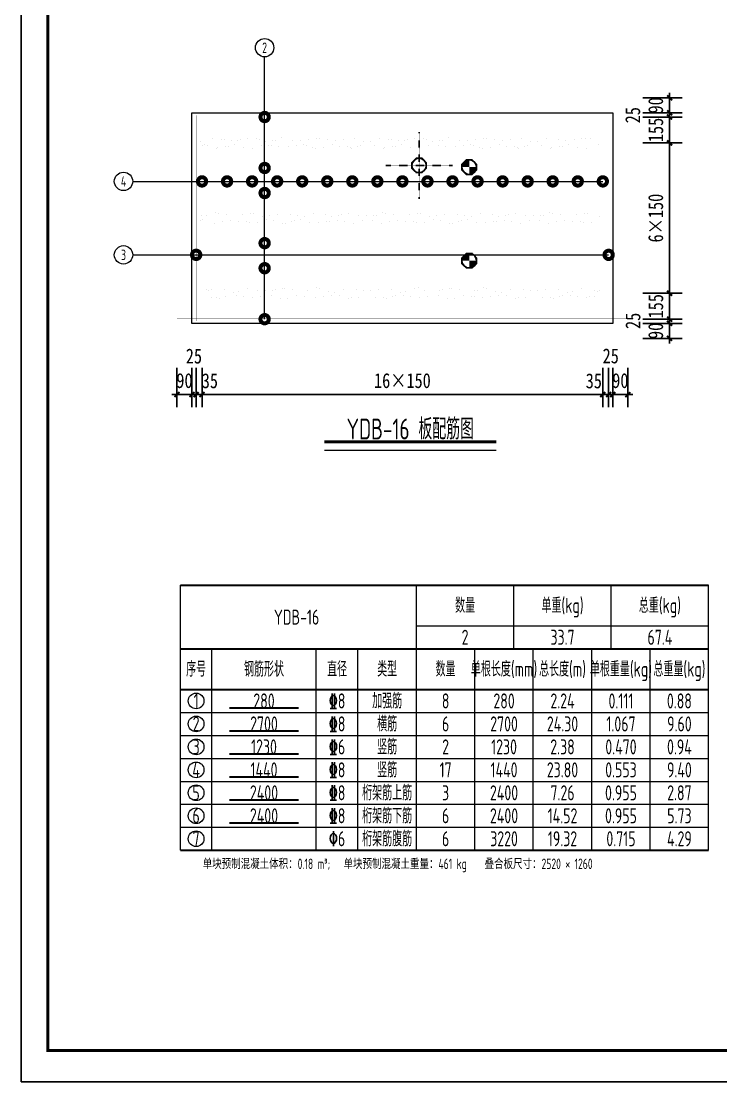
# Model space of a CAD drawing. Header units: millimetres. Extents: x 514 to 31055, y 121 to 26754.
# Drawn here: x 514 to 4703, y 121 to 6470 of the extents above; entities that cross this region are included whole.
import ezdxf
from ezdxf.enums import TextEntityAlignment as Align

# ---------------------------------------------------------------- set-up
doc = ezdxf.new("R2010")
doc.units = ezdxf.units.MM
doc.linetypes.add('DOTE', pattern=[2.42, 2, -0.2, 0.02, -0.2])
for name, color, linetype in [('000-86线盒详图', 7, 'Continuous'), ('a--r1', 92, 'Continuous'), ('PUB_DIM', 3, 'Continuous'), ('PUB_TITLE', 4, 'Continuous')]:
    doc.layers.add(name, color=color, linetype=linetype)
for name, color, linetype, lineweight in [('参数表文字', 7, 'Continuous', 18), ('叠合板详图文字', 8, 'Continuous', 18), ('叠合板详图标注', 7, 'Continuous', 18), ('叠合板详图桁架筋', 6, 'Continuous', 35), ('叠合板详图边线', 4, 'Continuous', 18), ('叠合板详图钢筋', 1, 'Continuous', 35), ('钢筋表文字', 7, 'Continuous', 18), ('钢筋表粗线', 7, 'Continuous', 35), ('钢筋表边线', 253, 'Continuous', 18), ('钢筋表钢筋', 1, 'Continuous', 35)]:
    doc.layers.add(name, color=color, linetype=linetype, lineweight=lineweight)
doc.styles.add('样式 1', font='yjkeng.shx', dxfattribs={"width": 0.7, "height": 250, "bigfont": 'yjkchn.shx'})
doc.styles.add('黑体', font='simhei.ttf', dxfattribs={"width": 0.8})
doc.dimstyles.new('_TCH_ARCH&&30', dxfattribs={"dimtxt": 89.25, "dimasz": 30, "dimexe": 75, "dimexo": 90, "dimgap": 37.875, "dimtad": 1, "dimdec": 0, "dimzin": 0, "dimdsep": 46, "dimtxsty": '黑体', "dimblk": 'ARCHTICK', "dimcen": 0.09, "dimclrt": 7, "dimazin": 2, "dimtfac": 1, "dimtdec": 0, "dimtix": 1, "dimtmove": 2, "dimatfit": 3, "dimfxl": 30, "dimtolj": 1, "dimtzin": 0, "dimarcsym": 0})

# ---------------------------------------------------------------- blocks, each defined once
blk = doc.blocks.new('_ArchTick')
at = {"color": 0, "const_width": 0.4}
blk.add_lwpolyline([(-0.5, -0.5), (0.5, 0.5)], dxfattribs=at)
blk = doc.blocks.new('*D351')
at = {"layer": 'Defpoints', "color": 0, "transparency": 16777216}
for p in [(4146.4, 4686), (4146.4, 4661), (4396.4, 4686)]:
    blk.add_point(p, dxfattribs=at)
at = {"layer": 'PUB_DIM', "color": 0, "lineweight": -2, "transparency": 16777216}
for p, q in [((4396.4, 4686), (4396.4, 4716)), ((4236.4, 4686), (4471.4, 4686)), ((4236.4, 4661), (4471.4, 4661)), ((4396.4, 4661), (4396.4, 4686)), ((4396.4, 4661), (4396.4, 4631))]:
    blk.add_line(p, q, dxfattribs=at)
at = {"layer": 'PUB_DIM', "color": 0, "lineweight": -2, "transparency": 16777216, "xscale": 30, "yscale": 30, "zscale": 30}
for p, rotation in [((4396.4, 4686), 270), ((4396.4, 4661), 90)]:
    blk.add_blockref('_ArchTick', p, dxfattribs=dict(at, rotation=rotation))
at = {"layer": 'PUB_DIM', "color": 7, "transparency": 16777216, "insert": (4177.3, 4676), "char_height": 89.25, "attachment_point": 5, "rotation": 90, "style": '黑体'}
blk.add_mtext('\\A1;25', dxfattribs=at)
blk = doc.blocks.new('*D352')
at = {"layer": 'Defpoints', "color": 0, "transparency": 16777216}
for p in [(4146.4, 4841), (4396.4, 4841), (4146.4, 4686)]:
    blk.add_point(p, dxfattribs=at)
at = {"layer": 'PUB_DIM', "color": 0, "lineweight": -2, "transparency": 16777216}
for p, q in [((4236.4, 4841), (4471.4, 4841)), ((4396.4, 4841), (4396.4, 4871)), ((4396.4, 4686), (4396.4, 4841)), ((4236.4, 4686), (4471.4, 4686)), ((4396.4, 4686), (4396.4, 4656))]:
    blk.add_line(p, q, dxfattribs=at)
at = {"layer": 'PUB_DIM', "color": 0, "lineweight": -2, "transparency": 16777216, "xscale": 30, "yscale": 30, "zscale": 30}
for p, rotation in [((4396.4, 4841), 270), ((4396.4, 4686), 90)]:
    blk.add_blockref('_ArchTick', p, dxfattribs=dict(at, rotation=rotation))
at = {"layer": 'PUB_DIM', "color": 7, "transparency": 16777216, "insert": (4313.9, 4763.5), "char_height": 89.25, "attachment_point": 5, "rotation": 90, "style": '黑体'}
blk.add_mtext('\\A1;155', dxfattribs=at)
blk = doc.blocks.new('*D353')
at = {"layer": 'Defpoints', "color": 0, "transparency": 16777216}
for p in [(4146.4, 5741), (4396.4, 5741), (4146.4, 4841)]:
    blk.add_point(p, dxfattribs=at)
at = {"layer": 'PUB_DIM', "color": 0, "lineweight": -2, "transparency": 16777216}
for p, q in [((4236.4, 5741), (4471.4, 5741)), ((4396.4, 4841), (4396.4, 5741)), ((4236.4, 4841), (4471.4, 4841))]:
    blk.add_line(p, q, dxfattribs=at)
at = {"layer": 'PUB_DIM', "color": 0, "lineweight": -2, "transparency": 16777216, "xscale": 30, "yscale": 30, "zscale": 30}
for p, rotation in [((4396.4, 5741), 90), ((4396.4, 4841), 270)]:
    blk.add_blockref('_ArchTick', p, dxfattribs=dict(at, rotation=rotation))
at = {"layer": 'PUB_DIM', "color": 7, "transparency": 16777216, "insert": (4313.4, 5291), "char_height": 89.25, "attachment_point": 5, "rotation": 90, "style": '黑体'}
blk.add_mtext('\\A1;6×150', dxfattribs=at)
blk = doc.blocks.new('*D354')
at = {"layer": 'Defpoints', "color": 0, "transparency": 16777216}
for p in [(4146.4, 5896), (4396.4, 5896), (4146.4, 5741)]:
    blk.add_point(p, dxfattribs=at)
at = {"layer": 'PUB_DIM', "color": 0, "lineweight": -2, "transparency": 16777216}
for p, q in [((4396.4, 5896), (4396.4, 5926)), ((4236.4, 5896), (4471.4, 5896)), ((4396.4, 5741), (4396.4, 5896)), ((4236.4, 5741), (4471.4, 5741)), ((4396.4, 5741), (4396.4, 5711))]:
    blk.add_line(p, q, dxfattribs=at)
at = {"layer": 'PUB_DIM', "color": 0, "lineweight": -2, "transparency": 16777216, "xscale": 30, "yscale": 30, "zscale": 30}
for p, rotation in [((4396.4, 5896), 270), ((4396.4, 5741), 90)]:
    blk.add_blockref('_ArchTick', p, dxfattribs=dict(at, rotation=rotation))
at = {"layer": 'PUB_DIM', "color": 7, "transparency": 16777216, "insert": (4313.9, 5818.5), "char_height": 89.25, "attachment_point": 5, "rotation": 90, "style": '黑体'}
blk.add_mtext('\\A1;155', dxfattribs=at)
blk = doc.blocks.new('*D355')
at = {"layer": 'Defpoints', "color": 0, "transparency": 16777216}
for p in [(4146.4, 5921), (4396.4, 5921), (4146.4, 5896)]:
    blk.add_point(p, dxfattribs=at)
at = {"layer": 'PUB_DIM', "color": 0, "lineweight": -2, "transparency": 16777216}
for p, q in [((4236.4, 5921), (4471.4, 5921)), ((4396.4, 5921), (4396.4, 5951)), ((4396.4, 5896), (4396.4, 5921)), ((4236.4, 5896), (4471.4, 5896)), ((4396.4, 5896), (4396.4, 5866))]:
    blk.add_line(p, q, dxfattribs=at)
at = {"layer": 'PUB_DIM', "color": 0, "lineweight": -2, "transparency": 16777216, "xscale": 30, "yscale": 30, "zscale": 30}
for p, rotation in [((4396.4, 5921), 270), ((4396.4, 5896), 90)]:
    blk.add_blockref('_ArchTick', p, dxfattribs=dict(at, rotation=rotation))
at = {"layer": 'PUB_DIM', "color": 7, "transparency": 16777216, "insert": (4176.2, 5906.9), "char_height": 89.25, "attachment_point": 5, "rotation": 90, "style": '黑体'}
blk.add_mtext('\\A1;25', dxfattribs=at)
blk = doc.blocks.new('*D356')
at = {"layer": 'Defpoints', "color": 0, "transparency": 16777216}
for p in [(1536.4, 4484.7), (1561.4, 4484.7), (1561.4, 4234.7)]:
    blk.add_point(p, dxfattribs=at)
at = {"layer": 'PUB_DIM', "color": 0, "lineweight": -2, "transparency": 16777216}
for p, q in [((1536.4, 4394.7), (1536.4, 4159.7)), ((1561.4, 4394.7), (1561.4, 4159.7)), ((1536.4, 4234.7), (1506.4, 4234.7)), ((1536.4, 4234.7), (1561.4, 4234.7)), ((1561.4, 4234.7), (1591.4, 4234.7))]:
    blk.add_line(p, q, dxfattribs=at)
at = {"layer": 'PUB_DIM', "color": 0, "lineweight": -2, "transparency": 16777216, "xscale": 30, "yscale": 30, "zscale": 30}
blk.add_blockref('_ArchTick', (1536.4, 4234.7), dxfattribs=at)
at = {"layer": 'PUB_DIM', "color": 0, "lineweight": -2, "transparency": 16777216, "xscale": 30, "yscale": 30, "zscale": 30, "rotation": 180}
blk.add_blockref('_ArchTick', (1561.4, 4234.7), dxfattribs=at)
at = {"layer": 'PUB_DIM', "color": 7, "transparency": 16777216, "insert": (1548, 4464.6), "char_height": 89.25, "attachment_point": 5, "style": '黑体'}
blk.add_mtext('\\A1;25', dxfattribs=at)
blk = doc.blocks.new('*D357')
at = {"layer": 'Defpoints', "color": 0, "transparency": 16777216}
for p in [(1561.4, 4484.7), (1596.4, 4484.7), (1596.4, 4234.7)]:
    blk.add_point(p, dxfattribs=at)
at = {"layer": 'PUB_DIM', "color": 0, "lineweight": -2, "transparency": 16777216}
for p, q in [((1561.4, 4394.7), (1561.4, 4159.7)), ((1596.4, 4394.7), (1596.4, 4159.7)), ((1561.4, 4234.7), (1531.4, 4234.7)), ((1561.4, 4234.7), (1596.4, 4234.7)), ((1596.4, 4234.7), (1626.4, 4234.7))]:
    blk.add_line(p, q, dxfattribs=at)
at = {"layer": 'PUB_DIM', "color": 0, "lineweight": -2, "transparency": 16777216, "xscale": 30, "yscale": 30, "zscale": 30}
blk.add_blockref('_ArchTick', (1561.4, 4234.7), dxfattribs=at)
at = {"layer": 'PUB_DIM', "color": 0, "lineweight": -2, "transparency": 16777216, "xscale": 30, "yscale": 30, "zscale": 30, "rotation": 180}
blk.add_blockref('_ArchTick', (1596.4, 4234.7), dxfattribs=at)
at = {"layer": 'PUB_DIM', "color": 7, "transparency": 16777216, "insert": (1643.6, 4316.8), "char_height": 89.25, "attachment_point": 5, "style": '黑体'}
blk.add_mtext('\\A1;35', dxfattribs=at)
blk = doc.blocks.new('*D358')
at = {"layer": 'Defpoints', "color": 0, "transparency": 16777216}
for p in [(1596.4, 4484.7), (3996.4, 4484.7), (3996.4, 4234.7)]:
    blk.add_point(p, dxfattribs=at)
at = {"layer": 'PUB_DIM', "color": 0, "lineweight": -2, "transparency": 16777216}
for p, q in [((1596.4, 4394.7), (1596.4, 4159.7)), ((3996.4, 4394.7), (3996.4, 4159.7)), ((1596.4, 4234.7), (3996.4, 4234.7))]:
    blk.add_line(p, q, dxfattribs=at)
at = {"layer": 'PUB_DIM', "color": 0, "lineweight": -2, "transparency": 16777216, "xscale": 30, "yscale": 30, "zscale": 30, "rotation": 180}
blk.add_blockref('_ArchTick', (1596.4, 4234.7), dxfattribs=at)
at = {"layer": 'PUB_DIM', "color": 0, "lineweight": -2, "transparency": 16777216, "xscale": 30, "yscale": 30, "zscale": 30}
blk.add_blockref('_ArchTick', (3996.4, 4234.7), dxfattribs=at)
at = {"layer": 'PUB_DIM', "color": 7, "transparency": 16777216, "insert": (2796.4, 4317.7), "char_height": 89.25, "attachment_point": 5, "style": '黑体'}
blk.add_mtext('\\A1;16×150', dxfattribs=at)
blk = doc.blocks.new('*D359')
at = {"layer": 'Defpoints', "color": 0, "transparency": 16777216}
for p in [(3996.4, 4484.7), (4031.4, 4484.7), (4031.4, 4234.7)]:
    blk.add_point(p, dxfattribs=at)
at = {"layer": 'PUB_DIM', "color": 0, "lineweight": -2, "transparency": 16777216}
for p, q in [((3996.4, 4394.7), (3996.4, 4159.7)), ((4031.4, 4394.7), (4031.4, 4159.7)), ((3996.4, 4234.7), (3966.4, 4234.7)), ((3996.4, 4234.7), (4031.4, 4234.7)), ((4031.4, 4234.7), (4061.4, 4234.7))]:
    blk.add_line(p, q, dxfattribs=at)
at = {"layer": 'PUB_DIM', "color": 0, "lineweight": -2, "transparency": 16777216, "xscale": 30, "yscale": 30, "zscale": 30}
blk.add_blockref('_ArchTick', (3996.4, 4234.7), dxfattribs=at)
at = {"layer": 'PUB_DIM', "color": 0, "lineweight": -2, "transparency": 16777216, "xscale": 30, "yscale": 30, "zscale": 30, "rotation": 180}
blk.add_blockref('_ArchTick', (4031.4, 4234.7), dxfattribs=at)
at = {"layer": 'PUB_DIM', "color": 7, "transparency": 16777216, "insert": (3942.6, 4316.1), "char_height": 89.25, "attachment_point": 5, "style": '黑体'}
blk.add_mtext('\\A1;35', dxfattribs=at)
blk = doc.blocks.new('*D360')
at = {"layer": 'Defpoints', "color": 0, "transparency": 16777216}
for p in [(4031.4, 4484.7), (4056.4, 4484.7), (4056.4, 4234.7)]:
    blk.add_point(p, dxfattribs=at)
at = {"layer": 'PUB_DIM', "color": 0, "lineweight": -2, "transparency": 16777216}
for p, q in [((4031.4, 4394.7), (4031.4, 4159.7)), ((4056.4, 4394.7), (4056.4, 4159.7)), ((4031.4, 4234.7), (4001.4, 4234.7)), ((4031.4, 4234.7), (4056.4, 4234.7)), ((4056.4, 4234.7), (4086.4, 4234.7))]:
    blk.add_line(p, q, dxfattribs=at)
at = {"layer": 'PUB_DIM', "color": 0, "lineweight": -2, "transparency": 16777216, "xscale": 30, "yscale": 30, "zscale": 30}
blk.add_blockref('_ArchTick', (4031.4, 4234.7), dxfattribs=at)
at = {"layer": 'PUB_DIM', "color": 0, "lineweight": -2, "transparency": 16777216, "xscale": 30, "yscale": 30, "zscale": 30, "rotation": 180}
blk.add_blockref('_ArchTick', (4056.4, 4234.7), dxfattribs=at)
at = {"layer": 'PUB_DIM', "color": 7, "transparency": 16777216, "insert": (4043.8, 4465.6), "char_height": 89.25, "attachment_point": 5, "style": '黑体'}
blk.add_mtext('\\A1;25', dxfattribs=at)
blk = doc.blocks.new('A$C364B4FF9')
at = {"layer": 'PUB_TITLE'}
blk.add_lwpolyline([(-84100, 0), (0, 0), (0, 59400), (-84100, 59400)], close=True, dxfattribs=at)
at = {"layer": 'PUB_TITLE', "const_width": 100}
blk.add_lwpolyline([(-83250, 1000), (-1000, 1000), (-1000, 58400), (-83250, 58400)], close=True, dxfattribs=at)
blk = doc.blocks.new('*D308')
at = {"layer": 'Defpoints', "color": 0, "transparency": 16777216}
for p in [(4146.4, 4661), (4396.4, 4661), (4146.4, 4571)]:
    blk.add_point(p, dxfattribs=at)
at = {"layer": 'PUB_DIM', "color": 0, "lineweight": -2, "transparency": 16777216}
for p, q in [((4236.4, 4661), (4471.4, 4661)), ((4396.4, 4661), (4396.4, 4691)), ((4396.4, 4571), (4396.4, 4661)), ((4236.4, 4571), (4471.4, 4571)), ((4396.4, 4571), (4396.4, 4541))]:
    blk.add_line(p, q, dxfattribs=at)
at = {"layer": 'PUB_DIM', "color": 0, "lineweight": -2, "transparency": 16777216, "xscale": 30, "yscale": 30, "zscale": 30}
for p, rotation in [((4396.4, 4661), 270), ((4396.4, 4571), 90)]:
    blk.add_blockref('_ArchTick', p, dxfattribs=dict(at, rotation=rotation))
at = {"layer": 'PUB_DIM', "color": 7, "transparency": 16777216, "insert": (4313.4, 4616), "char_height": 89.25, "attachment_point": 5, "rotation": 90, "style": '黑体'}
blk.add_mtext('\\A1;90', dxfattribs=at)
blk = doc.blocks.new('*D309')
at = {"layer": 'Defpoints', "color": 0, "transparency": 16777216}
for p in [(4146.4, 6011), (4396.4, 6011), (4146.4, 5921)]:
    blk.add_point(p, dxfattribs=at)
at = {"layer": 'PUB_DIM', "color": 0, "lineweight": -2, "transparency": 16777216}
for p, q in [((4396.4, 6011), (4396.4, 6041)), ((4236.4, 6011), (4471.4, 6011)), ((4396.4, 5921), (4396.4, 6011)), ((4236.4, 5921), (4471.4, 5921)), ((4396.4, 5921), (4396.4, 5891))]:
    blk.add_line(p, q, dxfattribs=at)
at = {"layer": 'PUB_DIM', "color": 0, "lineweight": -2, "transparency": 16777216, "xscale": 30, "yscale": 30, "zscale": 30}
for p, rotation in [((4396.4, 6011), 270), ((4396.4, 5921), 90)]:
    blk.add_blockref('_ArchTick', p, dxfattribs=dict(at, rotation=rotation))
at = {"layer": 'PUB_DIM', "color": 7, "transparency": 16777216, "insert": (4313.4, 5966), "char_height": 89.25, "attachment_point": 5, "rotation": 90, "style": '黑体'}
blk.add_mtext('\\A1;90', dxfattribs=at)
blk = doc.blocks.new('*D310')
at = {"layer": 'Defpoints', "color": 0, "transparency": 16777216}
for p in [(1446.4, 4484.7), (1536.4, 4484.7), (1536.4, 4234.7)]:
    blk.add_point(p, dxfattribs=at)
at = {"layer": 'PUB_DIM', "color": 0, "lineweight": -2, "transparency": 16777216}
for p, q in [((1446.4, 4394.7), (1446.4, 4159.7)), ((1536.4, 4394.7), (1536.4, 4159.7)), ((1446.4, 4234.7), (1416.4, 4234.7)), ((1446.4, 4234.7), (1536.4, 4234.7)), ((1536.4, 4234.7), (1566.4, 4234.7))]:
    blk.add_line(p, q, dxfattribs=at)
at = {"layer": 'PUB_DIM', "color": 0, "lineweight": -2, "transparency": 16777216, "xscale": 30, "yscale": 30, "zscale": 30}
blk.add_blockref('_ArchTick', (1446.4, 4234.7), dxfattribs=at)
at = {"layer": 'PUB_DIM', "color": 0, "lineweight": -2, "transparency": 16777216, "xscale": 30, "yscale": 30, "zscale": 30, "rotation": 180}
blk.add_blockref('_ArchTick', (1536.4, 4234.7), dxfattribs=at)
at = {"layer": 'PUB_DIM', "color": 7, "transparency": 16777216, "insert": (1491.4, 4317.7), "char_height": 89.25, "attachment_point": 5, "style": '黑体'}
blk.add_mtext('\\A1;90', dxfattribs=at)
blk = doc.blocks.new('*D311')
at = {"layer": 'Defpoints', "color": 0, "transparency": 16777216}
for p in [(4056.4, 4484.7), (4146.4, 4484.7), (4146.4, 4234.7)]:
    blk.add_point(p, dxfattribs=at)
at = {"layer": 'PUB_DIM', "color": 0, "lineweight": -2, "transparency": 16777216}
for p, q in [((4056.4, 4394.7), (4056.4, 4159.7)), ((4146.4, 4394.7), (4146.4, 4159.7)), ((4056.4, 4234.7), (4026.4, 4234.7)), ((4056.4, 4234.7), (4146.4, 4234.7)), ((4146.4, 4234.7), (4176.4, 4234.7))]:
    blk.add_line(p, q, dxfattribs=at)
at = {"layer": 'PUB_DIM', "color": 0, "lineweight": -2, "transparency": 16777216, "xscale": 30, "yscale": 30, "zscale": 30}
blk.add_blockref('_ArchTick', (4056.4, 4234.7), dxfattribs=at)
at = {"layer": 'PUB_DIM', "color": 0, "lineweight": -2, "transparency": 16777216, "xscale": 30, "yscale": 30, "zscale": 30, "rotation": 180}
blk.add_blockref('_ArchTick', (4146.4, 4234.7), dxfattribs=at)
at = {"layer": 'PUB_DIM', "color": 7, "transparency": 16777216, "insert": (4101.4, 4317.7), "char_height": 89.25, "attachment_point": 5, "style": '黑体'}
blk.add_mtext('\\A1;90', dxfattribs=at)
blk = doc.blocks.new('34523543')
at = {"layer": '000-86线盒详图', "color": 5, "linetype": 'DOTE', "ltscale": 0.05}
for p, q in [((0, 200), (0, -200)), ((200, 0), (-200, 0))]:
    blk.add_line(p, q, dxfattribs=at)
at = {"layer": '000-86线盒详图', "color": 7}
blk.add_lwpolyline([(43, 17.8), (17.8, 43), (-17.8, 43), (-43, 17.8), (-43, -17.8), (-17.8, -43), (17.8, -43), (43, -17.8)], close=True, dxfattribs=at)
blk.add_circle((0, 0), 43, dxfattribs=at)
blk = doc.blocks.new('A$C6CB76205')
at = {"layer": '000-86线盒详图'}
h = blk.add_hatch(color=1, dxfattribs=at)
h.dxf.hatch_style = 1
h.paths.add_polyline_path([(-75, 0), (0, 0), (0, -75, -0.414253)])
h = blk.add_hatch(color=1, dxfattribs=at)
h.dxf.hatch_style = 1
h.paths.add_polyline_path([(0, 75), (0, 0), (75, 0, 0.414253)])
at = {"layer": '000-86线盒详图', "color": 1}
blk.add_lwpolyline([(75, 31), (31, 75), (-31, 75), (-75, 31), (-75, -31), (-31, -75), (31, -75), (75, -31)], close=True, dxfattribs=at)
blk.add_circle((0, 0), 75.1, dxfattribs=at)

msp = doc.modelspace()

# ---------------------------------------------------------------- linework, layer by layer
at = {"layer": '叠合板详图文字', "color": 0, "lineweight": 50}
msp.add_line((2329.7, 3951.7), (3357.1, 3951.7), dxfattribs=at)
at = {"layer": '叠合板详图文字', "color": 0, "lineweight": 18}
msp.add_line((2329.7, 3901.7), (3357.1, 3901.7), dxfattribs=at)
at = {"layer": '叠合板详图标注'}
for p, q in [((1971.4, 4686), (1971.4, 6256)), ((1181.4, 5510.7), (3996.4, 5510.7)), ((1181.4, 5071), (4031.4, 5071))]:
    msp.add_line(p, q, dxfattribs=at)
at = {"layer": '叠合板详图标注', "const_width": 50}
for points in [[(1983.4, 5896, 1), (1959.4, 5896, 1), (1983.4, 5896, 1)], [(1983.4, 5591, 1), (1959.4, 5591, 1), (1983.4, 5591, 1)], [(1608.4, 5510.7, 1), (1584.4, 5510.7, 1), (1608.4, 5510.7, 1)], [(1758.4, 5510.7, 1), (1734.4, 5510.7, 1), (1758.4, 5510.7, 1)], [(1908.4, 5510.7, 1), (1884.4, 5510.7, 1), (1908.4, 5510.7, 1)], [(2058.4, 5510.7, 1), (2034.4, 5510.7, 1), (2058.4, 5510.7, 1)], [(2208.4, 5510.7, 1), (2184.4, 5510.7, 1), (2208.4, 5510.7, 1)], [(2358.4, 5510.7, 1), (2334.4, 5510.7, 1), (2358.4, 5510.7, 1)], [(2508.4, 5510.7, 1), (2484.4, 5510.7, 1), (2508.4, 5510.7, 1)], [(2658.4, 5510.7, 1), (2634.4, 5510.7, 1), (2658.4, 5510.7, 1)], [(2808.4, 5510.7, 1), (2784.4, 5510.7, 1), (2808.4, 5510.7, 1)], [(2958.4, 5510.7, 1), (2934.4, 5510.7, 1), (2958.4, 5510.7, 1)], [(3108.4, 5510.7, 1), (3084.4, 5510.7, 1), (3108.4, 5510.7, 1)], [(3258.4, 5510.7, 1), (3234.4, 5510.7, 1), (3258.4, 5510.7, 1)], [(3408.4, 5510.7, 1), (3384.4, 5510.7, 1), (3408.4, 5510.7, 1)], [(3558.4, 5510.7, 1), (3534.4, 5510.7, 1), (3558.4, 5510.7, 1)], [(3708.4, 5510.7, 1), (3684.4, 5510.7, 1), (3708.4, 5510.7, 1)], [(3858.4, 5510.7, 1), (3834.4, 5510.7, 1), (3858.4, 5510.7, 1)], [(4008.4, 5510.7, 1), (3984.4, 5510.7, 1), (4008.4, 5510.7, 1)], [(1983.4, 5441, 1), (1959.4, 5441, 1), (1983.4, 5441, 1)], [(1983.4, 5141, 1), (1959.4, 5141, 1), (1983.4, 5141, 1)], [(1573.4, 5071, 1), (1549.4, 5071, 1), (1573.4, 5071, 1)], [(4043.4, 5071, 1), (4019.4, 5071, 1), (4043.4, 5071, 1)], [(1983.4, 4991, 1), (1959.4, 4991, 1), (1983.4, 4991, 1)], [(1983.4, 4686, 1), (1959.4, 4686, 1), (1983.4, 4686, 1)]]:
    msp.add_lwpolyline(points, format="xyb", dxfattribs=at)
at = {"layer": '叠合板详图标注'}
for centre in [(1971.4, 6311), (1126.4, 5510.7), (1126.4, 5071)]:
    msp.add_circle(centre, 55, dxfattribs=at)
at = {"layer": '叠合板详图桁架筋', "color": 8, "lineweight": 35, "const_width": 0.045}
for points in [[(1586.4, 5785), (4006.4, 5785), (4006.4, 5777), (1586.4, 5777)], [(1585.7, 5752.9), (1686.4, 5775), (1786.4, 5753), (1886.4, 5775), (1986.4, 5753), (2086.4, 5775), (2186.4, 5753), (2286.4, 5775), (2386.4, 5753), (2486.4, 5775), (2586.4, 5753), (2686.4, 5775), (2786.4, 5753), (2886.4, 5775), (2986.4, 5753), (3086.4, 5775), (3186.4, 5753), (3286.4, 5775), (3386.4, 5753), (3486.4, 5775), (3586.4, 5753), (3686.4, 5775), (3786.4, 5753), (3886.4, 5775), (3987, 5752.9), (3985.7, 5747), (3886.4, 5768.9), (3786.4, 5746.9), (3686.4, 5768.9), (3586.4, 5746.9), (3486.4, 5768.9), (3386.4, 5746.9), (3286.4, 5768.9), (3186.4, 5746.9), (3086.4, 5768.9), (2986.4, 5746.9), (2886.4, 5768.9), (2786.4, 5746.9), (2686.4, 5768.9), (2586.4, 5746.9), (2486.4, 5768.9), (2386.4, 5746.9), (2286.4, 5768.9), (2186.4, 5746.9), (2086.4, 5768.9), (1986.4, 5746.9), (1886.4, 5768.9), (1786.4, 5746.9), (1686.4, 5768.9), (1587, 5747)], [(1587, 5734.9), (1686.4, 5713), (1786.4, 5735), (1886.4, 5713), (1986.4, 5735), (2086.4, 5713), (2186.4, 5735), (2286.4, 5713), (2386.4, 5735), (2486.4, 5713), (2586.4, 5735), (2686.4, 5713), (2786.4, 5735), (2886.4, 5713), (2986.4, 5735), (3086.4, 5713), (3186.4, 5735), (3286.4, 5713), (3386.4, 5735), (3486.4, 5713), (3586.4, 5735), (3686.4, 5713), (3786.4, 5735), (3886.4, 5713), (3985.7, 5734.9), (3987, 5729), (3886.4, 5706.9), (3786.4, 5728.9), (3686.4, 5706.9), (3586.4, 5728.9), (3486.4, 5706.9), (3386.4, 5728.9), (3286.4, 5706.9), (3186.4, 5728.9), (3086.4, 5706.9), (2986.4, 5728.9), (2886.4, 5706.9), (2786.4, 5728.9), (2686.4, 5706.9), (2586.4, 5728.9), (2486.4, 5706.9), (2386.4, 5728.9), (2286.4, 5706.9), (2186.4, 5728.9), (2086.4, 5706.9), (1986.4, 5728.9), (1886.4, 5706.9), (1786.4, 5728.9), (1686.4, 5706.9), (1585.7, 5729)], [(1586.4, 5745), (4006.4, 5745), (4006.4, 5737), (1586.4, 5737)], [(1586.4, 5705), (4006.4, 5705), (4006.4, 5697), (1586.4, 5697)], [(1586.4, 5335), (4006.4, 5335), (4006.4, 5327), (1586.4, 5327)], [(1585.7, 5302.9), (1686.4, 5325), (1786.4, 5303), (1886.4, 5325), (1986.4, 5303), (2086.4, 5325), (2186.4, 5303), (2286.4, 5325), (2386.4, 5303), (2486.4, 5325), (2586.4, 5303), (2686.4, 5325), (2786.4, 5303), (2886.4, 5325), (2986.4, 5303), (3086.4, 5325), (3186.4, 5303), (3286.4, 5325), (3386.4, 5303), (3486.4, 5325), (3586.4, 5303), (3686.4, 5325), (3786.4, 5303), (3886.4, 5325), (3987, 5302.9), (3985.7, 5297), (3886.4, 5318.9), (3786.4, 5296.9), (3686.4, 5318.9), (3586.4, 5296.9), (3486.4, 5318.9), (3386.4, 5296.9), (3286.4, 5318.9), (3186.4, 5296.9), (3086.4, 5318.9), (2986.4, 5296.9), (2886.4, 5318.9), (2786.4, 5296.9), (2686.4, 5318.9), (2586.4, 5296.9), (2486.4, 5318.9), (2386.4, 5296.9), (2286.4, 5318.9), (2186.4, 5296.9), (2086.4, 5318.9), (1986.4, 5296.9), (1886.4, 5318.9), (1786.4, 5296.9), (1686.4, 5318.9), (1587, 5297)], [(1587, 5284.9), (1686.4, 5263), (1786.4, 5285), (1886.4, 5263), (1986.4, 5285), (2086.4, 5263), (2186.4, 5285), (2286.4, 5263), (2386.4, 5285), (2486.4, 5263), (2586.4, 5285), (2686.4, 5263), (2786.4, 5285), (2886.4, 5263), (2986.4, 5285), (3086.4, 5263), (3186.4, 5285), (3286.4, 5263), (3386.4, 5285), (3486.4, 5263), (3586.4, 5285), (3686.4, 5263), (3786.4, 5285), (3886.4, 5263), (3985.7, 5284.9), (3987, 5279), (3886.4, 5256.9), (3786.4, 5278.9), (3686.4, 5256.9), (3586.4, 5278.9), (3486.4, 5256.9), (3386.4, 5278.9), (3286.4, 5256.9), (3186.4, 5278.9), (3086.4, 5256.9), (2986.4, 5278.9), (2886.4, 5256.9), (2786.4, 5278.9), (2686.4, 5256.9), (2586.4, 5278.9), (2486.4, 5256.9), (2386.4, 5278.9), (2286.4, 5256.9), (2186.4, 5278.9), (2086.4, 5256.9), (1986.4, 5278.9), (1886.4, 5256.9), (1786.4, 5278.9), (1686.4, 5256.9), (1585.7, 5279)], [(1586.4, 5295), (4006.4, 5295), (4006.4, 5287), (1586.4, 5287)], [(1586.4, 5255), (4006.4, 5255), (4006.4, 5247), (1586.4, 5247)], [(1585.7, 4852.9), (1686.4, 4875), (1786.4, 4853), (1886.4, 4875), (1986.4, 4853), (2086.4, 4875), (2186.4, 4853), (2286.4, 4875), (2386.4, 4853), (2486.4, 4875), (2586.4, 4853), (2686.4, 4875), (2786.4, 4853), (2886.4, 4875), (2986.4, 4853), (3086.4, 4875), (3186.4, 4853), (3286.4, 4875), (3386.4, 4853), (3486.4, 4875), (3586.4, 4853), (3686.4, 4875), (3786.4, 4853), (3886.4, 4875), (3987, 4852.9), (3985.7, 4847), (3886.4, 4868.9), (3786.4, 4846.9), (3686.4, 4868.9), (3586.4, 4846.9), (3486.4, 4868.9), (3386.4, 4846.9), (3286.4, 4868.9), (3186.4, 4846.9), (3086.4, 4868.9), (2986.4, 4846.9), (2886.4, 4868.9), (2786.4, 4846.9), (2686.4, 4868.9), (2586.4, 4846.9), (2486.4, 4868.9), (2386.4, 4846.9), (2286.4, 4868.9), (2186.4, 4846.9), (2086.4, 4868.9), (1986.4, 4846.9), (1886.4, 4868.9), (1786.4, 4846.9), (1686.4, 4868.9), (1587, 4847)], [(1587, 4834.9), (1686.4, 4813), (1786.4, 4835), (1886.4, 4813), (1986.4, 4835), (2086.4, 4813), (2186.4, 4835), (2286.4, 4813), (2386.4, 4835), (2486.4, 4813), (2586.4, 4835), (2686.4, 4813), (2786.4, 4835), (2886.4, 4813), (2986.4, 4835), (3086.4, 4813), (3186.4, 4835), (3286.4, 4813), (3386.4, 4835), (3486.4, 4813), (3586.4, 4835), (3686.4, 4813), (3786.4, 4835), (3886.4, 4813), (3985.7, 4834.9), (3987, 4829), (3886.4, 4806.9), (3786.4, 4828.9), (3686.4, 4806.9), (3586.4, 4828.9), (3486.4, 4806.9), (3386.4, 4828.9), (3286.4, 4806.9), (3186.4, 4828.9), (3086.4, 4806.9), (2986.4, 4828.9), (2886.4, 4806.9), (2786.4, 4828.9), (2686.4, 4806.9), (2586.4, 4828.9), (2486.4, 4806.9), (2386.4, 4828.9), (2286.4, 4806.9), (2186.4, 4828.9), (2086.4, 4806.9), (1986.4, 4828.9), (1886.4, 4806.9), (1786.4, 4828.9), (1686.4, 4806.9), (1585.7, 4829)], [(1586.4, 4885), (4006.4, 4885), (4006.4, 4877), (1586.4, 4877)], [(1586.4, 4845), (4006.4, 4845), (4006.4, 4837), (1586.4, 4837)], [(1586.4, 4805), (4006.4, 4805), (4006.4, 4797), (1586.4, 4797)]]:
    msp.add_lwpolyline(points, close=True, dxfattribs=at)
at = {"layer": '叠合板详图边线', "lineweight": 18}
msp.add_lwpolyline([(1536.4, 5921), (4056.4, 5921), (4056.4, 4661), (1536.4, 4661)], close=True, dxfattribs=at)
at = {"layer": '叠合板详图钢筋', "lineweight": 18, "const_width": 0.045}
for points in [[(1592.4, 4571), (1592.4, 6011), (1600.4, 6011), (1600.4, 4571)], [(1742.4, 4571), (1742.4, 6011), (1750.4, 6011), (1750.4, 4571)], [(1892.4, 4571), (1892.4, 6011), (1900.4, 6011), (1900.4, 4571)], [(2042.4, 4571), (2042.4, 6011), (2050.4, 6011), (2050.4, 4571)], [(2192.4, 4571), (2192.4, 6011), (2200.4, 6011), (2200.4, 4571)], [(2342.4, 4571), (2342.4, 6011), (2350.4, 6011), (2350.4, 4571)], [(2492.4, 4571), (2492.4, 6011), (2500.4, 6011), (2500.4, 4571)], [(2642.4, 4571), (2642.4, 6011), (2650.4, 6011), (2650.4, 4571)], [(2792.4, 4571), (2792.4, 6011), (2800.4, 6011), (2800.4, 4571)], [(2942.4, 4571), (2942.4, 6011), (2950.4, 6011), (2950.4, 4571)], [(3092.4, 4571), (3092.4, 6011), (3100.4, 6011), (3100.4, 4571)], [(3242.4, 4571), (3242.4, 6011), (3250.4, 6011), (3250.4, 4571)], [(3392.4, 4571), (3392.4, 6011), (3400.4, 6011), (3400.4, 4571)], [(3542.4, 4571), (3542.4, 6011), (3550.4, 6011), (3550.4, 4571)], [(3692.4, 4571), (3692.4, 6011), (3700.4, 6011), (3700.4, 4571)], [(3842.4, 4571), (3842.4, 6011), (3850.4, 6011), (3850.4, 4571)], [(3992.4, 4571), (3992.4, 6011), (4000.4, 6011), (4000.4, 4571)], [(1557.4, 4676), (1557.4, 5906), (1565.4, 5906), (1565.4, 4676)], [(4027.4, 4676), (4027.4, 5906), (4035.4, 5906), (4035.4, 4676)], [(1446.4, 5900), (4146.4, 5900), (4146.4, 5892), (1446.4, 5892)], [(1446.4, 5595), (4146.4, 5595), (4146.4, 5587), (1446.4, 5587)], [(1446.4, 5445), (4146.4, 5445), (4146.4, 5437), (1446.4, 5437)], [(1446.4, 5145), (4146.4, 5145), (4146.4, 5137), (1446.4, 5137)], [(1446.4, 4995), (4146.4, 4995), (4146.4, 4987), (1446.4, 4987)], [(1446.4, 4690), (4146.4, 4690), (4146.4, 4682), (1446.4, 4682)]]:
    msp.add_lwpolyline(points, close=True, dxfattribs=at)
at = {"layer": '钢筋表文字', "lineweight": 18}
for centre in [(1561.3, 2400.8), (1561.3, 2263.3), (1561.3, 2125.8), (1561.3, 1988.3), (1561.3, 1850.8), (1561.3, 1713.3), (1561.3, 1575.8)]:
    msp.add_circle(centre, 46.9, dxfattribs=at)
at = {"layer": '钢筋表粗线', "lineweight": 35}
for p, q in [((1467.6, 3094.5), (2880.1, 3094.5)), ((2880.1, 3094.5), (3463.4, 3094.5)), ((3463.4, 3094.5), (4046.7, 3094.5)), ((4046.7, 3094.5), (4630.1, 3094.5)), ((1467.6, 2713.3), (1655.1, 2713.3)), ((1655.1, 2713.3), (2280.1, 2713.3)), ((2280.1, 2713.3), (2530.1, 2713.3)), ((2530.1, 2713.3), (2880.1, 2713.3)), ((2880.1, 2713.3), (3230.1, 2713.3)), ((3230.1, 2713.3), (3580.1, 2713.3)), ((3580.1, 2713.3), (3930.1, 2713.3)), ((3930.1, 2713.3), (4280.1, 2713.3)), ((4280.1, 2713.3), (4630.1, 2713.3)), ((1467.6, 2469.5), (1655.1, 2469.5)), ((1655.1, 2469.5), (2280.1, 2469.5)), ((2280.1, 2469.5), (2530.1, 2469.5)), ((2530.1, 2469.5), (2880.1, 2469.5)), ((2880.1, 2469.5), (3230.1, 2469.5)), ((3230.1, 2469.5), (3580.1, 2469.5)), ((3580.1, 2469.5), (3930.1, 2469.5)), ((3930.1, 2469.5), (4280.1, 2469.5)), ((4280.1, 2469.5), (4630.1, 2469.5)), ((1467.6, 1507), (1655.1, 1507)), ((1655.1, 1507), (2280.1, 1507)), ((2280.1, 1507), (2530.1, 1507)), ((2530.1, 1507), (2880.1, 1507)), ((2880.1, 1507), (3230.1, 1507)), ((3230.1, 1507), (3580.1, 1507)), ((3580.1, 1507), (3930.1, 1507)), ((3930.1, 1507), (4280.1, 1507)), ((4280.1, 1507), (4630.1, 1507))]:
    msp.add_line(p, q, dxfattribs=at)
at = {"layer": '钢筋表边线', "lineweight": 18}
for p, q in [((1467.6, 2713.3), (1467.6, 3094.5)), ((2880.1, 2850.8), (2880.1, 3094.5)), ((3463.4, 2850.8), (3463.4, 3094.5)), ((4046.7, 2850.8), (4046.7, 3094.5)), ((4630.1, 2850.8), (4630.1, 3094.5)), ((2880.1, 2713.3), (2880.1, 2850.8)), ((2880.1, 2850.8), (3463.4, 2850.8)), ((3463.4, 2713.3), (3463.4, 2850.8)), ((3463.4, 2850.8), (4046.7, 2850.8)), ((4046.7, 2713.3), (4046.7, 2850.8)), ((4046.7, 2850.8), (4630.1, 2850.8)), ((4630.1, 2713.3), (4630.1, 2850.8)), ((1467.6, 2469.5), (1467.6, 2713.3)), ((1655.1, 2469.5), (1655.1, 2713.3)), ((2280.1, 2469.5), (2280.1, 2713.3)), ((2530.1, 2469.5), (2530.1, 2713.3)), ((2880.1, 2469.5), (2880.1, 2713.3)), ((3230.1, 2469.5), (3230.1, 2713.3)), ((3580.1, 2469.5), (3580.1, 2713.3)), ((3930.1, 2469.5), (3930.1, 2713.3)), ((4280.1, 2469.5), (4280.1, 2713.3)), ((4630.1, 2469.5), (4630.1, 2713.3)), ((1467.6, 2332), (1467.6, 2469.5)), ((1655.1, 2332), (1655.1, 2469.5)), ((2280.1, 2332), (2280.1, 2469.5)), ((2530.1, 2332), (2530.1, 2469.5)), ((2880.1, 2332), (2880.1, 2469.5)), ((3230.1, 2332), (3230.1, 2469.5)), ((3580.1, 2332), (3580.1, 2469.5)), ((3930.1, 2332), (3930.1, 2469.5)), ((4280.1, 2332), (4280.1, 2469.5)), ((4630.1, 2332), (4630.1, 2469.5)), ((1467.6, 2194.5), (1467.6, 2332)), ((1467.6, 2332), (1655.1, 2332)), ((1655.1, 2194.5), (1655.1, 2332)), ((1655.1, 2332), (2280.1, 2332)), ((2280.1, 2194.5), (2280.1, 2332)), ((2280.1, 2332), (2530.1, 2332)), ((2530.1, 2194.5), (2530.1, 2332)), ((2530.1, 2332), (2880.1, 2332)), ((2880.1, 2194.5), (2880.1, 2332)), ((2880.1, 2332), (3230.1, 2332)), ((3230.1, 2194.5), (3230.1, 2332)), ((3230.1, 2332), (3580.1, 2332)), ((3580.1, 2194.5), (3580.1, 2332)), ((3580.1, 2332), (3930.1, 2332)), ((3930.1, 2194.5), (3930.1, 2332)), ((3930.1, 2332), (4280.1, 2332)), ((4280.1, 2194.5), (4280.1, 2332)), ((4280.1, 2332), (4630.1, 2332)), ((4630.1, 2194.5), (4630.1, 2332)), ((1467.6, 2057), (1467.6, 2194.5)), ((1467.6, 2194.5), (1655.1, 2194.5)), ((1655.1, 2057), (1655.1, 2194.5)), ((1655.1, 2194.5), (2280.1, 2194.5)), ((2280.1, 2057), (2280.1, 2194.5)), ((2280.1, 2194.5), (2530.1, 2194.5)), ((2530.1, 2057), (2530.1, 2194.5)), ((2530.1, 2194.5), (2880.1, 2194.5)), ((2880.1, 2057), (2880.1, 2194.5)), ((2880.1, 2194.5), (3230.1, 2194.5)), ((3230.1, 2057), (3230.1, 2194.5)), ((3230.1, 2194.5), (3580.1, 2194.5)), ((3580.1, 2057), (3580.1, 2194.5)), ((3580.1, 2194.5), (3930.1, 2194.5)), ((3930.1, 2057), (3930.1, 2194.5)), ((3930.1, 2194.5), (4280.1, 2194.5)), ((4280.1, 2057), (4280.1, 2194.5)), ((4280.1, 2194.5), (4630.1, 2194.5)), ((4630.1, 2057), (4630.1, 2194.5)), ((1467.6, 1919.5), (1467.6, 2057)), ((1467.6, 2057), (1655.1, 2057)), ((1655.1, 1919.5), (1655.1, 2057)), ((1655.1, 2057), (2280.1, 2057)), ((2280.1, 1919.5), (2280.1, 2057)), ((2280.1, 2057), (2530.1, 2057)), ((2530.1, 1919.5), (2530.1, 2057)), ((2530.1, 2057), (2880.1, 2057)), ((2880.1, 1919.5), (2880.1, 2057)), ((2880.1, 2057), (3230.1, 2057)), ((3230.1, 1919.5), (3230.1, 2057)), ((3230.1, 2057), (3580.1, 2057)), ((3580.1, 1919.5), (3580.1, 2057)), ((3580.1, 2057), (3930.1, 2057)), ((3930.1, 1919.5), (3930.1, 2057)), ((3930.1, 2057), (4280.1, 2057)), ((4280.1, 1919.5), (4280.1, 2057)), ((4280.1, 2057), (4630.1, 2057)), ((4630.1, 1919.5), (4630.1, 2057)), ((1467.6, 1782), (1467.6, 1919.5)), ((1467.6, 1919.5), (1655.1, 1919.5)), ((1655.1, 1782), (1655.1, 1919.5)), ((1655.1, 1919.5), (2280.1, 1919.5)), ((2280.1, 1782), (2280.1, 1919.5)), ((2280.1, 1919.5), (2530.1, 1919.5)), ((2530.1, 1782), (2530.1, 1919.5)), ((2530.1, 1919.5), (2880.1, 1919.5)), ((2880.1, 1782), (2880.1, 1919.5)), ((2880.1, 1919.5), (3230.1, 1919.5)), ((3230.1, 1782), (3230.1, 1919.5)), ((3230.1, 1919.5), (3580.1, 1919.5)), ((3580.1, 1782), (3580.1, 1919.5)), ((3580.1, 1919.5), (3930.1, 1919.5)), ((3930.1, 1782), (3930.1, 1919.5)), ((3930.1, 1919.5), (4280.1, 1919.5)), ((4280.1, 1782), (4280.1, 1919.5)), ((4280.1, 1919.5), (4630.1, 1919.5)), ((4630.1, 1782), (4630.1, 1919.5)), ((1467.6, 1644.5), (1467.6, 1782)), ((1467.6, 1782), (1655.1, 1782)), ((1655.1, 1644.5), (1655.1, 1782)), ((1655.1, 1782), (2280.1, 1782)), ((2280.1, 1644.5), (2280.1, 1782)), ((2280.1, 1782), (2530.1, 1782)), ((2530.1, 1644.5), (2530.1, 1782)), ((2530.1, 1782), (2880.1, 1782)), ((2880.1, 1644.5), (2880.1, 1782)), ((2880.1, 1782), (3230.1, 1782)), ((3230.1, 1644.5), (3230.1, 1782)), ((3230.1, 1782), (3580.1, 1782)), ((3580.1, 1644.5), (3580.1, 1782)), ((3580.1, 1782), (3930.1, 1782)), ((3930.1, 1644.5), (3930.1, 1782)), ((3930.1, 1782), (4280.1, 1782)), ((4280.1, 1644.5), (4280.1, 1782)), ((4280.1, 1782), (4630.1, 1782)), ((4630.1, 1644.5), (4630.1, 1782)), ((1467.6, 1507), (1467.6, 1644.5)), ((1467.6, 1644.5), (1655.1, 1644.5)), ((1655.1, 1507), (1655.1, 1644.5)), ((1655.1, 1644.5), (2280.1, 1644.5)), ((2280.1, 1507), (2280.1, 1644.5)), ((2280.1, 1644.5), (2530.1, 1644.5)), ((2530.1, 1507), (2530.1, 1644.5)), ((2530.1, 1644.5), (2880.1, 1644.5)), ((2880.1, 1507), (2880.1, 1644.5)), ((2880.1, 1644.5), (3230.1, 1644.5)), ((3230.1, 1507), (3230.1, 1644.5)), ((3230.1, 1644.5), (3580.1, 1644.5)), ((3580.1, 1507), (3580.1, 1644.5)), ((3580.1, 1644.5), (3930.1, 1644.5)), ((3930.1, 1507), (3930.1, 1644.5)), ((3930.1, 1644.5), (4280.1, 1644.5)), ((4280.1, 1507), (4280.1, 1644.5)), ((4280.1, 1644.5), (4630.1, 1644.5)), ((4630.1, 1507), (4630.1, 1644.5))]:
    msp.add_line(p, q, dxfattribs=at)
at = {"layer": '钢筋表钢筋', "lineweight": 35}
for points in [[(1761.3, 2359.5), (2173.8, 2359.5)], [(1761.3, 2222), (2173.8, 2222)], [(1761.3, 2084.5), (2173.8, 2084.5)], [(1761.3, 1947), (2173.8, 1947)], [(1761.3, 1809.5), (2173.8, 1809.5)], [(1761.3, 1672), (2173.8, 1672)]]:
    msp.add_lwpolyline(points, dxfattribs=at)

# ---------------------------------------------------------------- block references
at = {"layer": '000-86线盒详图', "rotation": 359.9471285613578}
msp.add_blockref('34523543', (2896.4, 5606), dxfattribs=at)
at = {"layer": '000-86线盒详图', "color": 3, "xscale": -0.58, "yscale": 0.58, "zscale": 0.58}
for p in [(3196.4, 5596), (3196.4, 5036)]:
    msp.add_blockref('A$C6CB76205', p, dxfattribs=at)
at = {"layer": 'a--r1', "xscale": 0.1871100000000001, "yscale": 0.1871100000000001, "zscale": 0.1871100000000001}
msp.add_blockref('A$C364B4FF9', (16249.7, 121), dxfattribs=at)

# ---------------------------------------------------------------- texts
at = {"layer": '参数表文字', "style": '样式 1', "width": 0.7}
msp.add_text('     单块预制混凝土体积：0.18 m%%1403%%141;   单块预制混凝土重量：461 kg    叠合板尺寸：2520 × 1260 ', height=62.5, dxfattribs=at).set_placement((1467.6, 1457), align=Align.TOP_LEFT)
at = {"layer": '叠合板详图文字', "color": 0, "style": '样式 1', "width": 0.7}
msp.add_text('YDB-16 板配筋图', height=125, dxfattribs=at).set_placement((2843.4, 3966), align=Align.CENTER)
at = {"layer": '叠合板详图标注', "style": '样式 1', "width": 0.7}
for s, p in [('2', (1971.4, 6311)), ('4', (1126.4, 5510.7)), ('3', (1126.4, 5071))]:
    msp.add_text(s, height=62.5, dxfattribs=at).set_placement(p, align=Align.MIDDLE_CENTER)
at = {"layer": '钢筋表文字', "style": '样式 1', "width": 0.7}
for s, p in [('数量', (3171.7, 2972.6)), ('单重(kg)', (3755.1, 2972.6)), ('总重(kg)', (4338.4, 2972.6)), ('YDB-16', (2162.6, 2902.3)), ('2', (3171.7, 2782)), ('33.7', (3755.1, 2782)), ('67.4', (4338.4, 2782)), ('序号', (1561.3, 2591.4)), ('钢筋形状', (1967.6, 2591.4)), ('直径', (2405.1, 2591.4)), ('类型', (2705.1, 2591.4)), ('数量', (3055.1, 2591.4)), ('单根长度(mm)', (3405.1, 2591.4)), ('总长度(m)', (3755.1, 2591.4)), ('单根重量(kg)', (4105.1, 2591.4)), ('总重量(kg)', (4455.1, 2591.4)), ('1', (1561.3, 2400.8)), ('280', (1967.6, 2400.8)), ('%%1328', (2405.1, 2400.8)), ('加强筋', (2705.1, 2400.8)), ('8', (3055.1, 2400.8)), ('280', (3405.1, 2400.8)), ('2.24', (3755.1, 2400.8)), ('0.111', (4105.1, 2400.8)), ('0.88', (4455.1, 2400.8)), ('2', (1561.3, 2263.3)), ('2700', (1967.6, 2263.3)), ('%%1328', (2405.1, 2263.3)), ('横筋', (2705.1, 2263.3)), ('6', (3055.1, 2263.3)), ('2700', (3405.1, 2263.3)), ('24.30', (3755.1, 2263.3)), ('1.067', (4105.1, 2263.3)), ('9.60', (4455.1, 2263.3)), ('3', (1561.3, 2125.8)), ('1230', (1967.6, 2125.8)), ('%%1326', (2405.1, 2125.8)), ('竖筋', (2705.1, 2125.8)), ('2', (3055.1, 2125.8)), ('1230', (3405.1, 2125.8)), ('2.38', (3755.1, 2125.8)), ('0.470', (4105.1, 2125.8)), ('0.94', (4455.1, 2125.8)), ('4', (1561.3, 1988.3)), ('1440', (1967.6, 1988.3)), ('%%1328', (2405.1, 1988.3)), ('竖筋', (2705.1, 1988.3)), ('17', (3055.1, 1988.3)), ('1440', (3405.1, 1988.3)), ('23.80', (3755.1, 1988.3)), ('0.553', (4105.1, 1988.3)), ('9.40', (4455.1, 1988.3)), ('桁架筋上筋', (2705.1, 1850.8)), ('5', (1561.3, 1850.8)), ('2400', (1967.6, 1850.8)), ('%%1328', (2405.1, 1850.8)), ('3', (3055.1, 1850.8)), ('2400', (3405.1, 1850.8)), ('7.26', (3755.1, 1850.8)), ('0.955', (4105.1, 1850.8)), ('2.87', (4455.1, 1850.8)), ('6', (1561.3, 1713.3)), ('2400', (1967.6, 1713.3)), ('%%1328', (2405.1, 1713.3)), ('桁架筋下筋', (2705.1, 1713.3)), ('6', (3055.1, 1713.3)), ('2400', (3405.1, 1713.3)), ('14.52', (3755.1, 1713.3)), ('0.955', (4105.1, 1713.3)), ('5.73', (4455.1, 1713.3)), ('7', (1561.3, 1575.8)), ('%%1306', (2405.1, 1575.8)), ('桁架筋腹筋', (2705.1, 1575.8)), ('6', (3055.1, 1575.8)), ('3220', (3405.1, 1575.8)), ('19.32', (3755.1, 1575.8)), ('0.715', (4105.1, 1575.8)), ('4.29', (4455.1, 1575.8))]:
    msp.add_text(s, height=90, dxfattribs=at).set_placement(p, align=Align.MIDDLE_CENTER)

# ---------------------------------------------------------------- dimensions: what is measured, and where the dimension line sits
at = {"layer": 'PUB_DIM'}
for p1, p2, text, picture, middle in [((4146.4, 5921), (4146.4, 6011), '90', '*D309', (4313.4, 5966)), ((4146.4, 5741), (4146.4, 5896), '155', '*D354', (4313.9, 5818.5)), ((4146.4, 4841), (4146.4, 5741), '6×150', '*D353', (4313.4, 5291)), ((4146.4, 4686), (4146.4, 4841), '155', '*D352', (4313.9, 4763.5)), ((4146.4, 4571), (4146.4, 4661), '90', '*D308', (4313.4, 4616)), ((1446.4, 4484.7), (1536.4, 4484.7), '90', '*D310', (1491.4, 4317.7)), ((1596.4, 4484.7), (3996.4, 4484.7), '16×150', '*D358', (2796.4, 4317.7)), ((4056.4, 4484.7), (4146.4, 4484.7), '90', '*D311', (4101.4, 4317.7))]:
    dim = msp.add_aligned_dim(p1=p1, p2=p2, distance=-250, text=text, dimstyle='_TCH_ARCH&&30', dxfattribs=at)
    dim.commit()
    dim.dimension.update_dxf_attribs({"geometry": picture, "text_midpoint": middle})
for base, p1, p2, angle, text, picture, middle in [((4396.4, 5921), (4146.4, 5896), (4146.4, 5921), 90, '25', '*D355', (4176.2, 5906.9)), ((4396.4, 4686), (4146.4, 4661), (4146.4, 4686), 90, '25', '*D351', (4177.3, 4676)), ((1561.4, 4234.7), (1536.4, 4484.7), (1561.4, 4484.7), 0, '25', '*D356', (1548, 4464.6)), ((4056.4, 4234.7), (4031.4, 4484.7), (4056.4, 4484.7), 0, '25', '*D360', (4043.8, 4465.6)), ((1596.4, 4234.7), (1561.4, 4484.7), (1596.4, 4484.7), 0, '35', '*D357', (1643.6, 4316.8)), ((4031.4, 4234.7), (3996.4, 4484.7), (4031.4, 4484.7), 0, '35', '*D359', (3942.6, 4316.1))]:
    dim = msp.add_linear_dim(base=base, p1=p1, p2=p2, angle=angle, text=text, dimstyle='_TCH_ARCH&&30', dxfattribs=at)
    dim.commit()
    dim.dimension.update_dxf_attribs({"geometry": picture, "text_midpoint": middle, "dimtype": 161})

doc.saveas('drawing.dxf')
